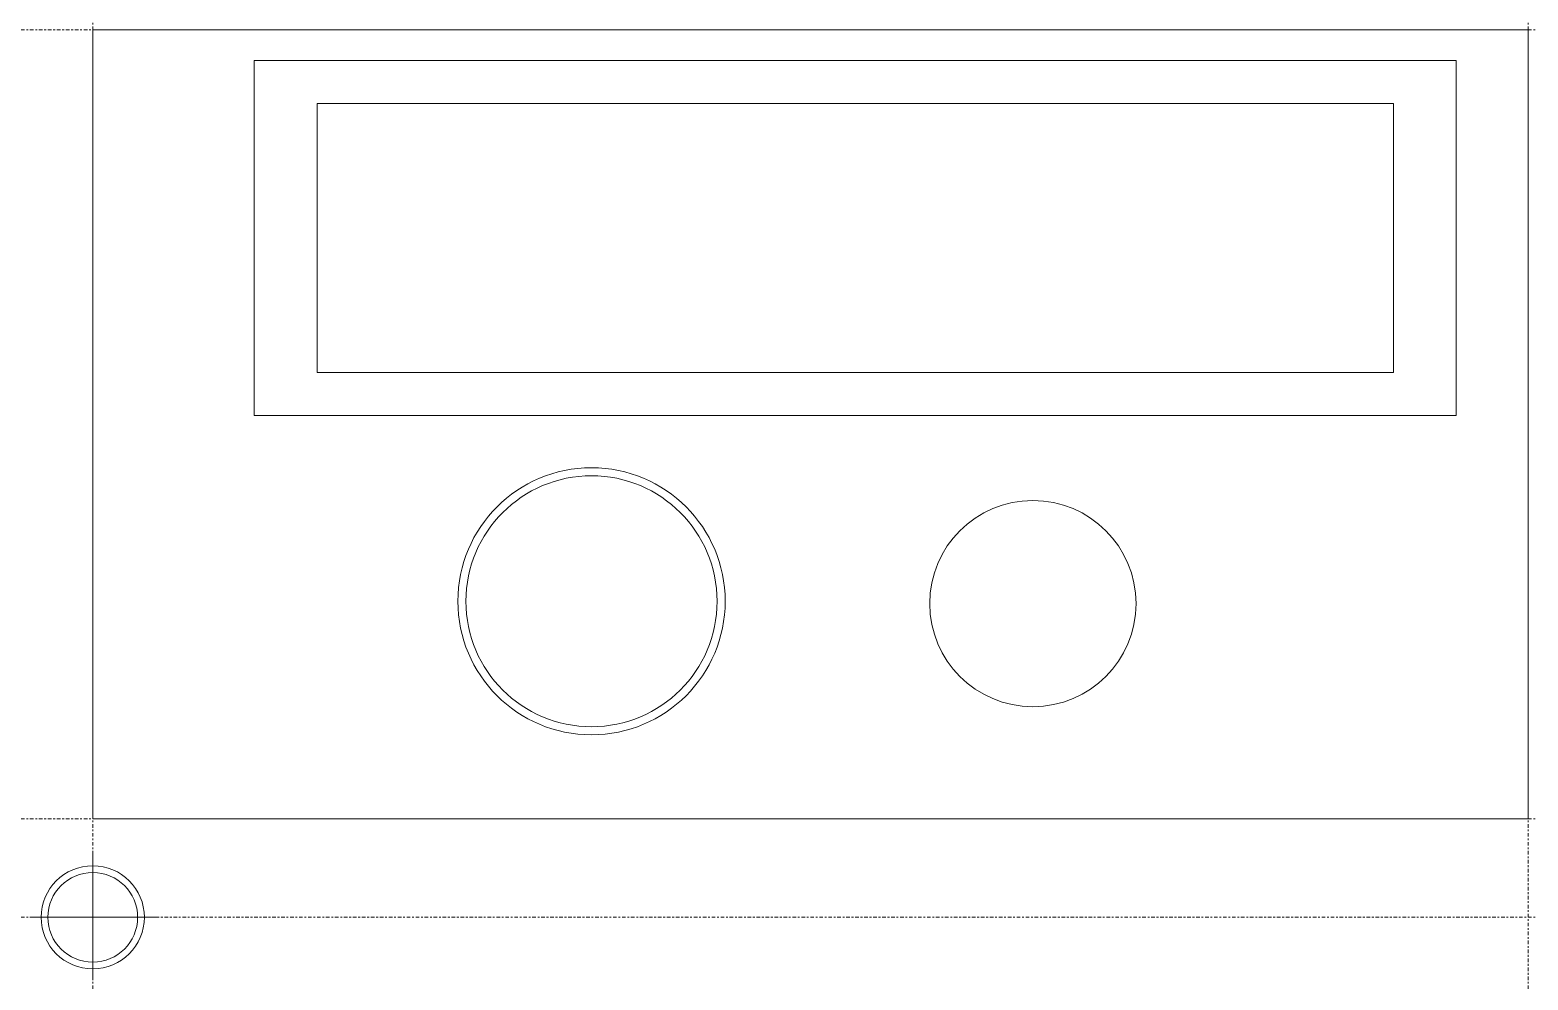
# Model space of a CAD drawing. Header units: inches. Extents: x -3.5 to 80, y -9 to 44.
import ezdxf

# ---------------------------------------------------------------- set-up
doc = ezdxf.new("R2010")
doc.units = ezdxf.units.IN
doc.header["$MEASUREMENT"] = 0
doc.linetypes.add('$CONSTRUCTION', pattern=[0.3, 0.2, -0.05, 0, -0.05])
doc.linetypes.add('Durchgehend', pattern=[0])
for name, color, linetype, lineweight in [('$CONSTRUCTION', 9, '$CONSTRUCTION', 0), ('Kontakt_Absatz', 5, 'Durchgehend', 0), ('Kontakt_durch', 150, 'Durchgehend', 0), ('LCD_Absatz', 1, 'Durchgehend', 0), ('LCD_durch', 30, 'Durchgehend', 0), ('Leiterplatte', 84, 'Durchgehend', 0), ('Symbole', 7, 'Durchgehend', 0), ('Taster', 7, 'Durchgehend', 0)]:
    doc.layers.add(name, color=color, linetype=linetype, lineweight=lineweight)

msp = doc.modelspace()

# ---------------------------------------------------------------- linework, layer by layer
at = {"layer": '$CONSTRUCTION', "color": 9, "linetype": '$CONSTRUCTION'}
for p, direction in [((-365.445, 44), (1, 0)), ((0, -107.1), (0, 1)), ((80, -107.1), (0, 1)), ((-182.723, 0), (1, 0)), ((-365.445, -5.5), (1, 0))]:
    msp.add_xline(p, direction, dxfattribs=at)
at = {"layer": 'Kontakt_Absatz', "linetype": 'Durchgehend', "lineweight": 0}
msp.add_circle((27.8, 12.13), 7.45, dxfattribs=at)
at = {"layer": 'Kontakt_durch', "linetype": 'Durchgehend', "lineweight": 0}
msp.add_circle((27.8, 12.13), 7, dxfattribs=at)
at = {"layer": 'LCD_Absatz', "linetype": 'Durchgehend', "lineweight": 0, "flags": 128}
msp.add_lwpolyline([(9, 22.5), (76, 22.5), (76, 42.3), (9, 42.3)], close=True, dxfattribs=at)
at = {"layer": 'LCD_durch', "linetype": 'Durchgehend', "lineweight": 0, "flags": 128}
msp.add_lwpolyline([(12.5, 24.9), (72.5, 24.9), (72.5, 39.9), (12.5, 39.9)], close=True, dxfattribs=at)
at = {"layer": 'Leiterplatte', "linetype": 'Durchgehend', "lineweight": 0, "flags": 128}
msp.add_lwpolyline([(0, 0), (80, 0), (80, 44), (0, 44)], close=True, dxfattribs=at)
at = {"layer": 'Symbole', "linetype": 'Durchgehend', "lineweight": 0}
for p, q in [((0, -9), (0, -2)), ((-3.5, -5.5), (3.5, -5.5))]:
    msp.add_line(p, q, dxfattribs=at)
for radius in [2.875, 2.5]:
    msp.add_circle((0, -5.5), radius, dxfattribs=at)
at = {"layer": 'Taster', "linetype": 'Durchgehend', "lineweight": 0}
msp.add_circle((52.4, 12), 5.75, dxfattribs=at)

doc.saveas('drawing.dxf')
